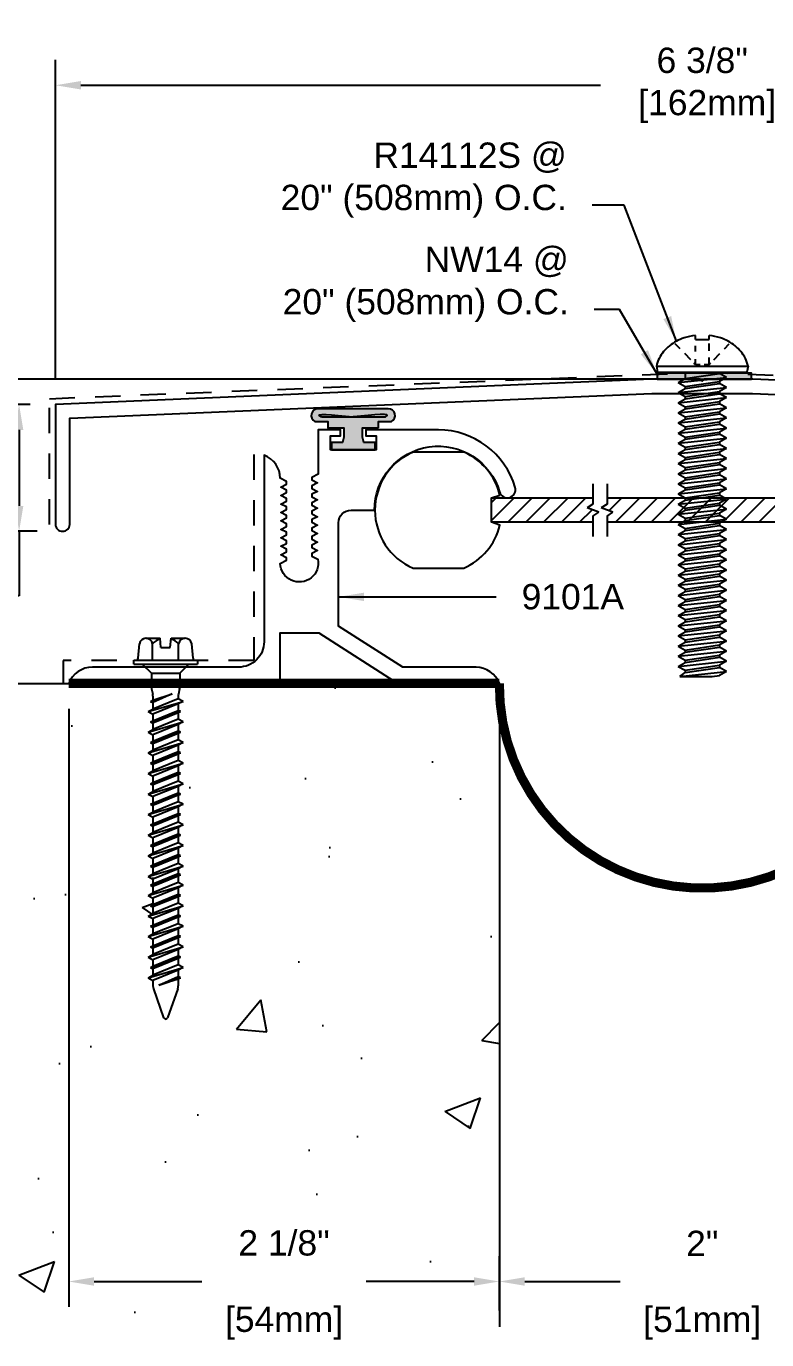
# Model space of a CAD drawing. Header units: inches. Extents: x 1.4 to 13.6, y 3.5 to 10.2.
# Drawn here: x 5.1 to 8.75, y 3.53 to 10.01 of the extents above; entities that cross this region are included whole.
import ezdxf

# ---------------------------------------------------------------- set-up
doc = ezdxf.new("R2010")
doc.units = ezdxf.units.IN
doc.header["$MEASUREMENT"] = 0
doc.linetypes.add('DASHED2', pattern=[0.375, 0.25, -0.125])
for name, color, linetype in [('ANCHORS', 4, 'Continuous'), ('CONDITIONS', 1, 'Continuous'), ('DIMENSIONS', 3, 'Continuous'), ('FILLERS', 2, 'Continuous'), ('METALS', 7, 'Continuous'), ('TEXT', 2, 'Continuous')]:
    doc.layers.add(name, color=color, linetype=linetype)
doc.styles.add('ARIAL', font='arial.ttf')
doc.dimstyles.new('Arial', dxfattribs={"dimtxt": 0.125, "dimasz": 0.125, "dimexe": 0.125, "dimexo": 0.125, "dimgap": 0.125, "dimtad": 0, "dimtih": 1, "dimtoh": 1, "dimdec": 4, "dimzin": 3, "dimdsep": 46, "dimlunit": 4, "dimtxsty": 'ARIAL', "dimcen": 0.125, "dimadec": 0, "dimazin": 0, "dimtfac": 1, "dimtdec": 4, "dimtofl": 0, "dimtmove": 0, "dimatfit": 3, "dimfxl": 0, "dimfrac": 2, "dimtolj": 1, "dimtzin": 0, "dimarcsym": 0})

# ---------------------------------------------------------------- blocks, each defined once
blk = doc.blocks.new('9204')
blk.add_lwpolyline([(0.01, 0.07), (0, 0.06), (-0.01, 0.07), (-0.25, 0.07), (-3.188, -0.055), (-3.188, -0.646, 0.414214), (-3.154, -0.68), (-3.152, -0.68, 0.414214), (-3.118, -0.646), (-3.118, -0.1221), (-0.2485, 0), (0.2485, 0), (3.118, -0.1221), (3.118, -0.646, 0.414214), (3.152, -0.68), (3.154, -0.68, 0.414214), (3.188, -0.646), (3.188, -0.055), (0.25, 0.07)], format="xyb", close=True)
blk = doc.blocks.new('TH-316134')
for p, q in [((-0.1352, 0.029), (-0.129, 0.1001)), ((-0.0967, 0.1275), (-0.0272, 0.1275)), ((-0.0645, 0.0188), (-0.0645, 0.1001)), ((-0.0232, 0.0825), (-0.0272, 0.1275)), ((-0.0232, 0.0825), (0.0233, 0.0825)), ((0.0233, 0.0825), (0.0272, 0.1275)), ((0.0272, 0.1275), (0.0967, 0.1275)), ((0.0645, 0.0188), (0.0645, 0.1001)), ((0.1352, 0.029), (0.129, 0.1001)), ((-0.1568, 0.0188), (0.1568, 0.0188)), ((-0.1568, 0), (-0.1568, 0.0188)), ((-0.1568, 0), (0.1568, 0)), ((-0.1148, 0), (-0.0697, -0.045)), ((0.1148, 0), (0.0698, -0.045)), ((0.1568, 0.0188), (0.1568, 0)), ((-0.0697, -0.045), (0.0698, -0.045)), ((-0.0697, -0.045), (-0.0697, -0.1121)), ((0.0698, -0.045), (0.0698, -0.1121)), ((-0.0687, -0.1217), (-0.0633, -0.1477)), ((0.0687, -0.1217), (0.0633, -0.1477)), ((-0.0862, -0.2344), (0.0863, -0.1836)), ((-0.0737, -0.1836), (0.0321, -0.1471)), ((-0.0737, -0.1836), (-0.0623, -0.1774)), ((-0.0737, -0.1836), (-0.0623, -0.1898)), ((0.0321, -0.1471), (-0.0623, -0.1898)), ((-0.0623, -0.1774), (0.0321, -0.1471)), ((-0.0623, -0.1573), (-0.0623, -0.1774)), ((0.0623, -0.1707), (-0.0623, -0.2215)), ((-0.0623, -0.1898), (-0.0623, -0.2215)), ((0.0623, -0.1573), (0.0623, -0.1707)), ((0.0863, -0.1836), (0.0623, -0.1707)), ((0.0863, -0.1836), (0.0623, -0.1965)), ((-0.0862, -0.2344), (-0.0623, -0.2215)), ((-0.0862, -0.2344), (-0.0623, -0.2473)), ((-0.0737, -0.2852), (0.0737, -0.2344)), ((0.0623, -0.1965), (-0.0623, -0.2473)), ((-0.0623, -0.279), (0.0623, -0.2282)), ((0.0623, -0.2405), (-0.0623, -0.2913)), ((-0.0623, -0.2473), (-0.0623, -0.279)), ((0.0623, -0.1965), (0.0623, -0.2282)), ((0.0737, -0.2344), (0.0623, -0.2282)), ((0.0737, -0.2344), (0.0623, -0.2405)), ((0.0623, -0.2405), (0.0623, -0.2722)), ((-0.0862, -0.3359), (0.0863, -0.2852)), ((-0.0862, -0.3359), (-0.0623, -0.323)), ((-0.0737, -0.2852), (-0.0623, -0.279)), ((-0.0737, -0.2852), (-0.0623, -0.2913)), ((0.0623, -0.2722), (-0.0623, -0.323)), ((-0.0623, -0.2913), (-0.0623, -0.323)), ((0.0623, -0.2981), (-0.0623, -0.3489)), ((0.0863, -0.2852), (0.0623, -0.2722)), ((0.0863, -0.2852), (0.0623, -0.2981)), ((0.0623, -0.2981), (0.0623, -0.3298)), ((-0.0862, -0.3359), (-0.0623, -0.3489)), ((-0.0862, -0.4375), (0.0863, -0.3867)), ((-0.0737, -0.3867), (0.0737, -0.3359)), ((-0.0737, -0.3867), (-0.0623, -0.3806)), ((-0.0737, -0.3867), (-0.0623, -0.3929)), ((-0.0623, -0.3806), (0.0623, -0.3298)), ((0.0623, -0.3421), (-0.0623, -0.3929)), ((-0.0623, -0.3489), (-0.0623, -0.3806)), ((0.0623, -0.3738), (-0.0623, -0.4246)), ((0.0737, -0.3359), (0.0623, -0.3298)), ((0.0737, -0.3359), (0.0623, -0.3421)), ((0.0623, -0.3421), (0.0623, -0.3738)), ((0.0863, -0.3867), (0.0623, -0.3738)), ((0.0863, -0.3867), (0.0623, -0.3996)), ((-0.0862, -0.4375), (-0.0623, -0.4246)), ((-0.0862, -0.4375), (-0.0623, -0.4504)), ((-0.0737, -0.4883), (0.0737, -0.4375)), ((-0.0623, -0.3929), (-0.0623, -0.4246)), ((0.0623, -0.3996), (-0.0623, -0.4504)), ((-0.0623, -0.4821), (0.0623, -0.4313)), ((0.0623, -0.4437), (-0.0623, -0.4944)), ((-0.0623, -0.4504), (-0.0623, -0.4821)), ((0.0623, -0.3996), (0.0623, -0.4313)), ((0.0737, -0.4375), (0.0623, -0.4313)), ((0.0737, -0.4375), (0.0623, -0.4437)), ((0.0623, -0.4437), (0.0623, -0.4754)), ((-0.0862, -0.5391), (0.0863, -0.4883)), ((-0.0737, -0.4883), (-0.0623, -0.4821)), ((-0.0737, -0.4883), (-0.0623, -0.4944)), ((0.0623, -0.4754), (-0.0623, -0.5261)), ((-0.0623, -0.4944), (-0.0623, -0.5261)), ((0.0623, -0.5012), (-0.0623, -0.552)), ((0.0863, -0.4883), (0.0623, -0.4754)), ((0.0863, -0.4883), (0.0623, -0.5012)), ((0.0623, -0.5012), (0.0623, -0.5329)), ((-0.0862, -0.5391), (-0.0623, -0.5261)), ((-0.0862, -0.5391), (-0.0623, -0.552)), ((-0.0737, -0.5898), (0.0737, -0.5391)), ((-0.0623, -0.5837), (0.0623, -0.5329)), ((0.0623, -0.5452), (-0.0623, -0.596)), ((-0.0623, -0.552), (-0.0623, -0.5837)), ((0.0623, -0.5769), (-0.0623, -0.6277)), ((0.0737, -0.5391), (0.0623, -0.5329)), ((0.0737, -0.5391), (0.0623, -0.5452)), ((0.0623, -0.5452), (0.0623, -0.5769)), ((0.0863, -0.5898), (0.0623, -0.5769)), ((-0.0862, -0.6406), (0.0863, -0.5898)), ((-0.0862, -0.6406), (-0.0623, -0.6277)), ((-0.0862, -0.6406), (-0.0623, -0.6535)), ((-0.0737, -0.5898), (-0.0623, -0.5837)), ((-0.0737, -0.5898), (-0.0623, -0.596)), ((-0.0737, -0.6914), (0.0737, -0.6406)), ((-0.0623, -0.596), (-0.0623, -0.6277)), ((0.0623, -0.6028), (-0.0623, -0.6535)), ((-0.0623, -0.6852), (0.0623, -0.6345)), ((0.0623, -0.6468), (-0.0623, -0.6976)), ((0.0863, -0.5898), (0.0623, -0.6028)), ((0.0623, -0.6028), (0.0623, -0.6345)), ((0.0737, -0.6406), (0.0623, -0.6345)), ((0.0737, -0.6406), (0.0623, -0.6468)), ((0.0623, -0.6468), (0.0623, -0.6785)), ((-0.0862, -0.7422), (0.0863, -0.6914)), ((-0.0737, -0.6914), (-0.0623, -0.6852)), ((-0.0737, -0.6914), (-0.0623, -0.6976)), ((-0.0623, -0.6535), (-0.0623, -0.6852)), ((0.0623, -0.6785), (-0.0623, -0.7293)), ((-0.0623, -0.6976), (-0.0623, -0.7293)), ((0.0623, -0.7043), (-0.0623, -0.7551)), ((0.0863, -0.6914), (0.0623, -0.6785)), ((0.0863, -0.6914), (0.0623, -0.7043)), ((0.0623, -0.7043), (0.0623, -0.736)), ((-0.0862, -0.7422), (-0.0623, -0.7293)), ((-0.0862, -0.7422), (-0.0623, -0.7551)), ((-0.0737, -0.793), (0.0737, -0.7422)), ((-0.0623, -0.7868), (0.0623, -0.736)), ((0.0623, -0.7484), (-0.0623, -0.7991)), ((-0.0623, -0.7551), (-0.0623, -0.7868)), ((0.0737, -0.7422), (0.0623, -0.736)), ((0.0737, -0.7422), (0.0623, -0.7484)), ((0.0623, -0.7484), (0.0623, -0.78)), ((-0.0862, -0.8437), (0.0863, -0.793)), ((-0.0862, -0.8437), (-0.0623, -0.8308)), ((-0.0737, -0.793), (-0.0623, -0.7868)), ((-0.0737, -0.793), (-0.0623, -0.7991)), ((0.0623, -0.78), (-0.0623, -0.8308)), ((-0.0623, -0.7991), (-0.0623, -0.8308)), ((0.0623, -0.8059), (-0.0623, -0.8567)), ((-0.0623, -0.8884), (0.0623, -0.8376)), ((0.0863, -0.793), (0.0623, -0.78)), ((0.0863, -0.793), (0.0623, -0.8059)), ((0.0623, -0.8059), (0.0623, -0.8376)), ((0.0737, -0.8437), (0.0623, -0.8376)), ((-0.0862, -0.8437), (-0.0623, -0.8567)), ((-0.0862, -0.9453), (0.0863, -0.8945)), ((-0.0737, -0.8945), (0.0737, -0.8437)), ((-0.0737, -0.8945), (-0.0623, -0.8884)), ((-0.0737, -0.8945), (-0.0623, -0.9007)), ((0.0623, -0.8499), (-0.0623, -0.9007)), ((-0.0623, -0.8567), (-0.0623, -0.8884)), ((0.0623, -0.8816), (-0.0623, -0.9324)), ((-0.0623, -0.9007), (-0.0623, -0.9324)), ((0.0737, -0.8437), (0.0623, -0.8499)), ((0.0623, -0.8499), (0.0623, -0.8816)), ((0.0863, -0.8945), (0.0623, -0.8816)), ((0.0863, -0.8945), (0.0623, -0.9075)), ((-0.0862, -0.9453), (-0.0623, -0.9324)), ((-0.0862, -0.9453), (-0.0623, -0.9582)), ((-0.0737, -0.9961), (0.0737, -0.9453)), ((0.0623, -0.9075), (-0.0623, -0.9582)), ((-0.0623, -0.9899), (0.0623, -0.9391)), ((0.0623, -0.9515), (-0.0623, -1.0023)), ((-0.0623, -0.9582), (-0.0623, -0.9899)), ((0.0623, -0.9075), (0.0623, -0.9391)), ((0.0737, -0.9453), (0.0623, -0.9391)), ((0.0737, -0.9453), (0.0623, -0.9515)), ((0.0623, -0.9515), (0.0623, -0.9832)), ((-0.0862, -1.0469), (0.0863, -0.9961)), ((-0.0862, -1.0469), (-0.0623, -1.034)), ((-0.0737, -0.9961), (-0.0623, -0.9899)), ((-0.0737, -0.9961), (-0.0623, -1.0023)), ((0.0623, -0.9832), (-0.0623, -1.034)), ((-0.0623, -1.0023), (-0.0623, -1.034)), ((0.0623, -1.009), (-0.0623, -1.0598)), ((-0.0623, -1.0837), (0.0623, -1.0329)), ((0.0863, -0.9961), (0.0623, -0.9832)), ((0.0863, -0.9961), (0.0623, -1.009)), ((0.0623, -1.0012), (0.0623, -1.0329)), ((0.0737, -1.0391), (0.0623, -1.0329)), ((-0.0862, -1.0469), (-0.0623, -1.0598)), ((-0.0862, -1.1406), (0.0863, -1.0898)), ((-0.0737, -1.0898), (0.0737, -1.0391)), ((-0.0737, -1.0898), (-0.0623, -1.0837)), ((-0.0737, -1.0898), (-0.0623, -1.096)), ((0.0623, -1.0452), (-0.0623, -1.096)), ((-0.0623, -1.052), (-0.0623, -1.0837)), ((0.0623, -1.0769), (-0.0623, -1.1277)), ((-0.0623, -1.096), (-0.0623, -1.1277)), ((0.0737, -1.0391), (0.0623, -1.0452)), ((0.0623, -1.0452), (0.0623, -1.0769)), ((0.0863, -1.0898), (0.0623, -1.0769)), ((0.0863, -1.0898), (0.0623, -1.1028)), ((-0.0862, -1.1406), (-0.0623, -1.1277)), ((-0.0862, -1.1406), (-0.0623, -1.1535)), ((-0.0737, -1.1914), (0.0737, -1.1406)), ((0.0623, -1.1028), (-0.0623, -1.1535)), ((-0.0623, -1.1852), (0.0623, -1.1345)), ((0.0623, -1.1468), (-0.0623, -1.1976)), ((-0.0623, -1.1535), (-0.0623, -1.1852)), ((0.0623, -1.1028), (0.0623, -1.1345)), ((0.0737, -1.1406), (0.0623, -1.1345)), ((0.0737, -1.1406), (0.0623, -1.1468)), ((0.0623, -1.1468), (0.0623, -1.1785)), ((-0.0862, -1.2422), (0.0863, -1.1914)), ((-0.0862, -1.2422), (-0.0623, -1.2293)), ((-0.0737, -1.1914), (-0.0623, -1.1852)), ((-0.0737, -1.1914), (-0.0623, -1.1976)), ((0.0623, -1.1785), (-0.0623, -1.2293)), ((-0.0623, -1.1976), (-0.0623, -1.2293)), ((0.0623, -1.2043), (-0.0623, -1.2551)), ((0.0863, -1.1914), (0.0623, -1.1785)), ((0.0863, -1.1914), (0.0623, -1.2043)), ((0.0623, -1.2043), (0.0623, -1.236)), ((-0.0862, -1.2422), (-0.0623, -1.2551)), ((-0.0862, -1.3437), (0.0863, -1.293)), ((-0.0737, -1.293), (0.0737, -1.2422)), ((-0.0737, -1.293), (-0.0623, -1.2868)), ((-0.0737, -1.293), (-0.0623, -1.2991)), ((-0.0623, -1.2868), (0.0623, -1.236)), ((0.0623, -1.2484), (-0.0623, -1.2991)), ((-0.0623, -1.2551), (-0.0623, -1.2868)), ((0.0623, -1.28), (-0.0623, -1.3308)), ((0.0737, -1.2422), (0.0623, -1.236)), ((0.0737, -1.2422), (0.0623, -1.2484)), ((0.0623, -1.2484), (0.0623, -1.28)), ((0.0863, -1.293), (0.0623, -1.28)), ((0.0863, -1.293), (0.0623, -1.3059)), ((-0.0862, -1.3437), (-0.0623, -1.3308)), ((-0.0862, -1.3437), (-0.0623, -1.3567)), ((-0.0737, -1.3945), (0.0737, -1.3437)), ((-0.0623, -1.2991), (-0.0623, -1.3308)), ((0.0623, -1.3059), (-0.0623, -1.3567)), ((-0.0623, -1.3884), (0.0623, -1.3376)), ((0.0623, -1.3499), (-0.0623, -1.4007)), ((-0.0623, -1.3567), (-0.0623, -1.3884)), ((0.0623, -1.3059), (0.0623, -1.3376)), ((0.0737, -1.3437), (0.0623, -1.3376)), ((0.0737, -1.3437), (0.0623, -1.3499)), ((0.0623, -1.3499), (0.0623, -1.3816)), ((-0.0862, -1.4453), (0.0863, -1.3945)), ((-0.0737, -1.3945), (-0.0623, -1.3884)), ((-0.0737, -1.3945), (-0.0623, -1.4007)), ((0.0623, -1.3816), (-0.0623, -1.4324)), ((-0.0623, -1.4007), (-0.0623, -1.4324)), ((0.0623, -1.4075), (-0.0623, -1.4582)), ((0.0863, -1.3945), (0.0623, -1.3816)), ((0.0863, -1.3945), (0.0623, -1.4075)), ((0.0623, -1.4075), (0.0623, -1.4391)), ((-0.0862, -1.4453), (-0.0623, -1.4324)), ((-0.0862, -1.4453), (-0.0623, -1.4582)), ((-0.0737, -1.4961), (0.0737, -1.4453)), ((-0.0623, -1.4899), (0.0623, -1.4391)), ((0.0623, -1.4515), (-0.0623, -1.5023)), ((-0.0623, -1.4582), (-0.0623, -1.4899)), ((0.0623, -1.4832), (-0.0623, -1.534)), ((0.0737, -1.4453), (0.0623, -1.4391)), ((0.0737, -1.4453), (0.0623, -1.4515)), ((0.0623, -1.4515), (0.0623, -1.4832)), ((0.0863, -1.4961), (0.0623, -1.4832)), ((-0.0862, -1.5469), (0.0863, -1.4961)), ((-0.0862, -1.5469), (-0.0623, -1.534)), ((-0.0862, -1.5469), (-0.0623, -1.5598)), ((-0.0737, -1.4961), (-0.0623, -1.4899)), ((-0.0737, -1.4961), (-0.0623, -1.5023)), ((-0.0623, -1.5023), (-0.0623, -1.534)), ((0.0623, -1.509), (-0.0623, -1.5598)), ((-0.0335, -1.5838), (0.0623, -1.5407)), ((-0.0335, -1.5838), (0.0737, -1.5469)), ((0.0623, -1.553), (-0.0335, -1.5838)), ((0.0863, -1.4961), (0.0623, -1.509)), ((0.0623, -1.509), (0.0623, -1.5407)), ((0.0737, -1.5469), (0.0623, -1.5407)), ((0.0737, -1.5469), (0.0623, -1.553)), ((0.0623, -1.553), (0.0623, -1.5857)), ((-0.0623, -1.5598), (-0.0623, -1.5857)), ((-0.0596, -1.601), (-0.0096, -1.7438)), ((0.0596, -1.601), (0.0096, -1.7438))]:
    blk.add_line(p, q)
for centre, radius, start, end in [((-0.0967, 0.0948), 0.0327, 9.28497, 170.71503), ((0, 0.0379), 0.0896, 107.42152, 136.04074), ((0, 0.0379), 0.0896, 43.95926, 72.57848), ((0.0967, 0.0948), 0.0327, 9.28497, 170.71503), ((-0.1464, 0.03), 0.0112, 270, 355), ((0.1464, 0.03), 0.0112, 185, 270), ((-0.0232, -0.1121), 0.0465, 180, 191.9357), ((0.0233, -0.1121), 0.0465, 348.0643, 0), ((-0.1088, -0.1573), 0.0465, 0, 11.9357), ((0.1088, -0.1573), 0.0465, 168.0643, 180), ((-0.0158, -1.5857), 0.0465, 180, 199.30575), ((0.0158, -1.5857), 0.0465, 340.69425, 0), ((0, -1.7394), 0.0106, 204.10008, 335.89992)]:
    blk.add_arc(centre, radius, start, end)
blk = doc.blocks.new('TH316134')
blk.add_blockref('TH-316134', (0, 0))
blk = doc.blocks.new('SB6')
h = blk.add_hatch()
h.set_pattern_fill('ANSI31', color=256, scale=0.5, style=0)
h.paths.add_polyline_path([(2.8047, -0.06), (2.8047, 0.06), (1.9186, 0.06), (1.9186, 0.03), (1.8898, 0.0109), (1.9474, -0.0109), (1.9186, -0.03), (1.9186, -0.06)])
h.paths.add_polyline_path([(1.8486, -0.06), (1.8486, -0.03), (1.8774, -0.0109), (1.8198, 0.0109), (1.8486, 0.03), (1.8486, 0.06), (0.8316, 0.06), (0.8316, 0.03), (0.8028, 0.0109), (0.8605, -0.0109), (0.8316, -0.03), (0.8316, -0.06)])
h.paths.add_polyline_path([(0.7616, -0.06), (0.7616, -0.03), (0.7905, -0.0109), (0.7328, 0.0109), (0.7616, 0.03), (0.7616, 0.06), (0.2625, 0.06), (0.2625, -0.06)])
for p, q in [((0.7616, 0.13), (0.7616, 0.03)), ((0.8316, 0.13), (0.8316, 0.03)), ((1.8486, 0.13), (1.8486, 0.03)), ((1.9186, 0.13), (1.9186, 0.03)), ((0.7616, 0.03), (0.7328, 0.0109)), ((0.7905, -0.0109), (0.7328, 0.0109)), ((0.8316, 0.03), (0.8028, 0.0109)), ((0.8605, -0.0109), (0.8028, 0.0109)), ((1.8486, 0.03), (1.8198, 0.0109)), ((1.8774, -0.0109), (1.8198, 0.0109)), ((1.9186, 0.03), (1.8898, 0.0109)), ((1.9474, -0.0109), (1.8898, 0.0109)), ((0.7616, -0.03), (0.7905, -0.0109)), ((0.7616, -0.03), (0.7616, -0.13)), ((0.8316, -0.03), (0.8605, -0.0109)), ((0.8316, -0.03), (0.8316, -0.13)), ((1.8486, -0.03), (1.8774, -0.0109)), ((1.8486, -0.03), (1.8486, -0.13)), ((1.9186, -0.03), (1.9474, -0.0109)), ((1.9186, -0.03), (1.9186, -0.13))]:
    blk.add_line(p, q)
for points in [[(0.3035, 0.0743, 0.233897), (0.125, 0.2864), (-0.125, 0.2864, 0.654654), (-0.125, -0.2864), (0.125, -0.2864, 0.233897), (0.3035, -0.0743), (0.2625, -0.06), (0.2625, 0.06)], [(2.8047, 0.0743), (2.2965, 0.0743, -0.233897), (2.475, 0.2864), (2.725, 0.2864, -0.654654), (2.725, -0.2864), (2.475, -0.2864, -0.233897), (2.2965, -0.0743), (2.8047, -0.0743)]]:
    blk.add_lwpolyline(points, format="xyb", close=True)
for points in [[(0.2625, 0.06), (0.7616, 0.06)], [(0.8316, 0.06), (1.8486, 0.06)], [(1.9186, 0.06), (2.8047, 0.06), (2.8047, -0.06), (1.9186, -0.06)], [(0.7616, -0.06), (0.2625, -0.06)], [(1.8486, -0.06), (0.8316, -0.06)]]:
    blk.add_lwpolyline(points)
blk = doc.blocks.new('*D5')
at = {"layer": 'Defpoints', "color": 0}
for p in [(8.4193, 8.2648), (3.6592, 6.7648), (4.4504, 6.7648)]:
    blk.add_point(p, dxfattribs=at)
at = {"layer": 'DIMENSIONS', "color": 0, "lineweight": -2}
for p, q in [((8.2943, 8.2648), (3.5342, 8.2648)), ((3.6592, 8.1398), (3.6592, 7.7939)), ((3.6592, 6.8898), (3.6592, 7.1732)), ((4.3254, 6.7648), (3.5342, 6.7648))]:
    blk.add_line(p, q, dxfattribs=at)
at = {"layer": 'DIMENSIONS', "color": 0}
for points in [[(3.6384, 8.1398), (3.6801, 8.1398), (3.6592, 8.2648)], [(3.6384, 6.8898), (3.6801, 6.8898), (3.6592, 6.7648)]]:
    blk.add_solid(points, dxfattribs=at)
at = {"layer": 'DIMENSIONS', "color": 0, "insert": (3.6592, 7.4836), "char_height": 0.125, "attachment_point": 5, "style": 'ARIAL'}
blk.add_mtext('\\A1;1 1/2"\\P [38mm]', dxfattribs=at)
blk = doc.blocks.new('*D6')
at = {"layer": 'Defpoints', "color": 0}
for p in [(5.3066, 6.7648), (7.4293, 3.8154), (7.4293, 3.5469)]:
    blk.add_point(p, dxfattribs=at)
at = {"layer": 'DIMENSIONS', "color": 0, "lineweight": -2}
for p, q in [((5.3066, 6.6398), (5.3066, 3.6904)), ((7.4293, 3.6719), (7.4293, 3.9404)), ((5.4316, 3.8154), (5.9634, 3.8154)), ((7.3043, 3.8154), (6.7725, 3.8154))]:
    blk.add_line(p, q, dxfattribs=at)
at = {"layer": 'DIMENSIONS', "color": 0}
for points in [[(5.4316, 3.8363), (5.4316, 3.7946), (5.3066, 3.8154)], [(7.3043, 3.8363), (7.3043, 3.7946), (7.4293, 3.8154)]]:
    blk.add_solid(points, dxfattribs=at)
at = {"layer": 'DIMENSIONS', "color": 0, "char_height": 0.125, "attachment_point": 5, "style": 'ARIAL'}
for s, insert in [('\\A1;2 1/8"', (6.3679, 4.0051)), ('\\A1;[54mm]', (6.3679, 3.6106))]:
    blk.add_mtext(s, dxfattribs=dict(at, insert=insert))
blk = doc.blocks.new('*D7')
at = {"layer": 'Defpoints', "color": 0}
for p in [(5.2413, 8.1398), (5.0619, 7.5148), (5.2753, 7.5148)]:
    blk.add_point(p, dxfattribs=at)
at = {"layer": 'DIMENSIONS', "color": 0, "lineweight": -2}
for p, q in [((5.1163, 8.1398), (4.9369, 8.1398)), ((5.0619, 8.0148), (5.0619, 7.6398)), ((5.1503, 7.5148), (4.9369, 7.5148)), ((5.0619, 7.5148), (5.0619, 7.1957)), ((5.0619, 7.1957), (4.9369, 7.1957))]:
    blk.add_line(p, q, dxfattribs=at)
at = {"layer": 'DIMENSIONS', "color": 0}
for points in [[(5.041, 8.0148), (5.0827, 8.0148), (5.0619, 8.1398)], [(5.041, 7.6398), (5.0827, 7.6398), (5.0619, 7.5148)]]:
    blk.add_solid(points, dxfattribs=at)
at = {"layer": 'DIMENSIONS', "color": 0, "insert": (4.4838, 7.1957), "char_height": 0.125, "attachment_point": 5, "style": 'ARIAL'}
blk.add_mtext('\\A1;5/8"\\P [16mm]', dxfattribs=at)
blk = doc.blocks.new('*D8')
at = {"layer": 'Defpoints', "color": 0}
for p in [(9.4293, 3.8154), (7.4293, 3.5469), (9.4293, 3.5469)]:
    blk.add_point(p, dxfattribs=at)
at = {"layer": 'DIMENSIONS', "color": 0, "lineweight": -2}
for p, q in [((7.4293, 3.6719), (7.4293, 3.9404)), ((9.4293, 3.6719), (9.4293, 3.9404)), ((7.5543, 3.8154), (8.0248, 3.8154)), ((9.3043, 3.8154), (8.8338, 3.8154))]:
    blk.add_line(p, q, dxfattribs=at)
at = {"layer": 'DIMENSIONS', "color": 0}
for points in [[(7.5543, 3.8363), (7.5543, 3.7946), (7.4293, 3.8154)], [(9.3043, 3.8363), (9.3043, 3.7946), (9.4293, 3.8154)]]:
    blk.add_solid(points, dxfattribs=at)
at = {"layer": 'DIMENSIONS', "color": 0, "char_height": 0.125, "attachment_point": 5, "style": 'ARIAL'}
for s, insert in [('\\A1;2"', (8.4293, 4.0032)), ('\\A1;[51mm]', (8.4293, 3.6103))]:
    blk.add_mtext(s, dxfattribs=dict(at, insert=insert))
blk = doc.blocks.new('*D9')
at = {"layer": 'Defpoints', "color": 0}
for p in [(11.6173, 9.7142), (5.2413, 8.1398), (11.6173, 8.1398)]:
    blk.add_point(p, dxfattribs=at)
at = {"layer": 'DIMENSIONS', "color": 0, "lineweight": -2}
for p, q in [((5.2413, 8.2648), (5.2413, 9.8392)), ((11.6173, 8.2648), (11.6173, 9.8392)), ((5.3663, 9.7142), (7.9277, 9.7142)), ((11.4923, 9.7142), (8.9309, 9.7142))]:
    blk.add_line(p, q, dxfattribs=at)
at = {"layer": 'DIMENSIONS', "color": 0}
for points in [[(5.3663, 9.7351), (5.3663, 9.6934), (5.2413, 9.7142)], [(11.4923, 9.7351), (11.4923, 9.6934), (11.6173, 9.7142)]]:
    blk.add_solid(points, dxfattribs=at)
at = {"layer": 'DIMENSIONS', "color": 0, "insert": (8.4293, 9.7142), "char_height": 0.125, "attachment_point": 5, "style": 'ARIAL'}
blk.add_mtext('\\A1;6 3/8"\\P [162mm]', dxfattribs=at)
blk = doc.blocks.new('9101a')
blk.add_lwpolyline([(-0.9245, 0.8364), (-0.8965, 0.8218), (-0.9245, 0.8073), (-0.9245, 0.7947), (-0.8965, 0.7802), (-0.9245, 0.7656), (-0.9245, 0.753), (-0.8965, 0.7385), (-0.9245, 0.724), (-0.9245, 0.7114), (-0.8965, 0.6968), (-0.9245, 0.6823), (-0.9245, 0.6697), (-0.8965, 0.6552), (-0.9245, 0.6406), (-0.9245, 0.628), (-0.895, 0.6127, -1.093785), (-1.08, 0.5909), (-1.0485, 0.6072), (-1.0485, 0.6198), (-1.0765, 0.6343), (-1.0485, 0.6489), (-1.0485, 0.6615), (-1.0765, 0.676), (-1.0485, 0.6905), (-1.0485, 0.7031), (-1.0765, 0.7177), (-1.0485, 0.7322), (-1.0485, 0.7448), (-1.0765, 0.7593), (-1.0485, 0.7739), (-1.0485, 0.7865), (-1.0765, 0.801), (-1.0485, 0.8155), (-1.0485, 0.8281), (-1.0765, 0.8427), (-1.0485, 0.8572), (-1.0485, 0.8698), (-1.0765, 0.8843), (-1.0485, 0.8989), (-1.0485, 0.9115), (-1.0765, 0.926), (-1.0485, 0.9405), (-1.0485, 0.9531), (-1.0765, 0.9677), (-1.0485, 0.9822), (-1.0485, 0.9948), (-1.0799, 1.0111, 0.304337), (-1.16, 1.125), (-1.16, 0.205, -0.414214), (-1.285, 0.08), (-2.0057, 0.08, 0.310805), (-2.1227, 0), (-1.08, 0), (-1.08, 0.25), (-0.89, 0.25), (-0.5, 0), (0, 0, 0.306943), (-0.1152, 0.08), (-0.4766, 0.08), (-0.793, 0.2828), (-0.793, 0.7924, -0.414214), (-0.731, 0.8544), (-0.6157, 0.8544, -0.865696), (0.0014, 0.9437, 1), (0.0781, 0.9663, 0.330951), (-0.3007, 1.25), (-0.658, 1.25), (-0.658, 1.22), (-0.608, 1.22), (-0.608, 1.152), (-0.833, 1.152), (-0.833, 1.22), (-0.783, 1.22), (-0.783, 1.25), (-0.893, 1.25), (-0.893, 1.032), (-0.9245, 1.0156), (-0.9245, 1.003), (-0.8965, 0.9885), (-0.9245, 0.974), (-0.9245, 0.9614), (-0.8965, 0.9468), (-0.9245, 0.9323), (-0.9245, 0.9197), (-0.8965, 0.9052), (-0.9245, 0.8906), (-0.9245, 0.878), (-0.8965, 0.8635), (-0.9245, 0.849)], format="xyb", close=True)
blk = doc.blocks.new('V3RforCM')
at = {"linetype": 'Continuous'}
h = blk.add_hatch(color=256, dxfattribs=at)
h.paths.add_polyline_path([(0.124, -0.3023), (0.124, -0.2673), (0.069, -0.2673), (0.0628, -0.2408), (0.0628, -0.1938), (0.1413, -0.1938), (0.1413, -0.1628), (0.2051, -0.1628, 0.778538), (0.1919, -0.1003), (-0.1588, -0.1003, 0.778538), (-0.172, -0.1628), (-0.1087, -0.1628), (-0.1087, -0.1938), (-0.0302, -0.1938), (-0.0302, -0.2408), (-0.036, -0.2673), (-0.091, -0.2673), (-0.091, -0.3023)])
edge = h.paths.add_edge_path(flags=16)
edge.add_spline(control_points=[(-0.1387, -0.1412), (-0.1399, -0.1407), (-0.1851, -0.1197), (-0.0873, -0.1292), (0.0165, -0.1401)], knot_values=[0.028497, 0.028497, 0.028497, 0.028497, 0.032831, 0.201023, 0.201023, 0.201023, 0.201023], degree=3, periodic=0)
edge.add_spline(control_points=[(0.0165, -0.1401), (0.1203, -0.1292), (0.2182, -0.1197), (0.173, -0.1407), (0.1718, -0.1412)], knot_values=[0.028497, 0.028497, 0.028497, 0.028497, 0.196688, 0.201023, 0.201023, 0.201023, 0.201023], degree=3, periodic=0)
edge.add_line((0.1718, -0.1412), (-0.1387, -0.1412))
blk.add_lwpolyline([(0.1413, -0.1938), (0.1413, -0.1628), (0.2051, -0.1628, 0.8111), (0.1892, -0.1003), (-0.1562, -0.1003, 0.8111), (-0.172, -0.1628), (-0.1087, -0.1628), (-0.1087, -0.1938), (-0.0302, -0.1938), (-0.0302, -0.2408), (-0.036, -0.2673), (-0.091, -0.2673), (-0.091, -0.3023), (0.124, -0.3023), (0.124, -0.2673), (0.069, -0.2673), (0.0628, -0.2408), (0.0628, -0.1938)], format="xyb", close=True)
blk.add_lwpolyline([(0.1719, -0.1412), (-0.1388, -0.1412)])
for points in [[(-0.1387, -0.1412), (-0.1399, -0.1407), (-0.1851, -0.1197), (-0.0873, -0.1292), (0.0165, -0.1401)], [(0.1718, -0.1412), (0.173, -0.1407), (0.2182, -0.1197), (0.1203, -0.1292), (0.0165, -0.1401)]]:
    blk.add_open_spline(points, degree=3, knots=[0.028497, 0.028497, 0.028497, 0.028497, 0.0328313, 0.2010226, 0.2010226, 0.2010226, 0.2010226])
blk = doc.blocks.new('NW14')
blk.add_hatch(color=256).paths.add_polyline_path([(0.2325, -0.03), (0.2325, 0), (-0.2325, 0), (-0.2325, -0.03)])
blk.add_lwpolyline([(-0.2325, -0.03), (0.2325, -0.03), (0.2325, 0), (-0.2325, 0)], close=True)
blk = doc.blocks.new('R14112')
for p, q in [((-0.109, 0.1158), (-0.1327, 0.1405)), ((-0.034, 0.1614), (-0.034, 0.182)), ((-0.034, 0.1614), (0.034, 0.1614)), ((-0.034, 0.103), (-0.034, 0.1305)), ((0.034, 0.1614), (0.034, 0.182)), ((0.034, 0.1056), (0.034, 0.1419)), ((0.109, 0.1158), (0.1327, 0.1405)), ((-0.0571, 0.0617), (-0.086, 0.0919)), ((-0.034, 0.0377), (-0.034, 0.0653)), ((0.034, 0.0377), (0.034, 0.0727)), ((0.0571, 0.0617), (0.086, 0.0919)), ((-0.2257, 0.031), (0.2257, 0.031)), ((-0.2257, 0.031), (-0.2203, 0)), ((-0.2203, 0), (0.2203, 0)), ((-0.085, 0), (-0.085, -0.0304)), ((-0.034, 0.0377), (-0.0416, 0.0456)), ((-0.034, 0.0377), (-0.0097, 0.0377)), ((0.0098, 0.0377), (0.034, 0.0377)), ((0.034, 0.0377), (0.0416, 0.0456)), ((0.085, 0), (0.085, -0.0054)), ((0.2257, 0.031), (0.2203, 0)), ((-0.119, -0.05), (0.119, -0.025)), ((-0.119, -0.05), (-0.085, -0.0304)), ((-0.119, -0.05), (-0.085, -0.0696)), ((-0.085, -0.0304), (0.085, -0.0054)), ((-0.085, -0.0696), (0.085, -0.0446)), ((-0.085, -0.0804), (0.085, -0.0554)), ((0.119, -0.025), (0.085, -0.0054)), ((0.119, -0.025), (0.085, -0.0446)), ((0.085, -0.0446), (0.085, -0.0554)), ((0.119, -0.075), (0.085, -0.0554)), ((-0.119, -0.1), (0.119, -0.075)), ((-0.119, -0.1), (-0.085, -0.0804)), ((-0.119, -0.1), (-0.085, -0.1196)), ((-0.119, -0.15), (0.119, -0.125)), ((-0.085, -0.0696), (-0.085, -0.0804)), ((-0.085, -0.1196), (0.085, -0.0946)), ((-0.085, -0.1304), (0.085, -0.1054)), ((-0.085, -0.1196), (-0.085, -0.1304)), ((0.119, -0.075), (0.085, -0.0946)), ((0.085, -0.0946), (0.085, -0.1054)), ((0.119, -0.125), (0.085, -0.1054)), ((0.119, -0.125), (0.085, -0.1446)), ((-0.119, -0.15), (-0.085, -0.1304)), ((-0.119, -0.15), (-0.085, -0.1696)), ((-0.119, -0.2), (0.119, -0.175)), ((-0.119, -0.2), (-0.085, -0.1804)), ((-0.085, -0.1696), (0.085, -0.1446)), ((-0.085, -0.1804), (0.085, -0.1554)), ((-0.085, -0.1696), (-0.085, -0.1804)), ((0.085, -0.1446), (0.085, -0.1554)), ((0.119, -0.175), (0.085, -0.1554)), ((0.119, -0.175), (0.085, -0.1946)), ((-0.119, -0.2), (-0.085, -0.2196)), ((-0.119, -0.25), (0.119, -0.225)), ((-0.119, -0.25), (-0.085, -0.2304)), ((-0.119, -0.25), (-0.085, -0.2696)), ((-0.085, -0.2196), (0.085, -0.1946)), ((-0.085, -0.2304), (0.085, -0.2054)), ((-0.085, -0.2196), (-0.085, -0.2304)), ((-0.085, -0.2696), (0.085, -0.2446)), ((-0.085, -0.2804), (0.085, -0.2554)), ((0.085, -0.1946), (0.085, -0.2054)), ((0.119, -0.225), (0.085, -0.2054)), ((0.119, -0.225), (0.085, -0.2446)), ((0.085, -0.2446), (0.085, -0.2554)), ((0.119, -0.275), (0.085, -0.2554)), ((-0.119, -0.3), (0.119, -0.275)), ((-0.119, -0.3), (-0.085, -0.2804)), ((-0.119, -0.3), (-0.085, -0.3196)), ((-0.085, -0.2696), (-0.085, -0.2804)), ((-0.085, -0.3196), (0.085, -0.2946)), ((-0.085, -0.3304), (0.085, -0.3054)), ((-0.085, -0.3196), (-0.085, -0.3304)), ((0.119, -0.275), (0.085, -0.2946)), ((0.085, -0.2946), (0.085, -0.3054)), ((0.119, -0.325), (0.085, -0.3054)), ((-0.119, -0.35), (0.119, -0.325)), ((-0.119, -0.35), (-0.085, -0.3304)), ((-0.119, -0.35), (-0.085, -0.3696)), ((-0.119, -0.4), (0.119, -0.375)), ((-0.119, -0.4), (-0.085, -0.3804)), ((-0.085, -0.3696), (0.085, -0.3446)), ((-0.085, -0.3804), (0.085, -0.3554)), ((-0.085, -0.3696), (-0.085, -0.3804)), ((0.119, -0.325), (0.085, -0.3446)), ((0.085, -0.3446), (0.085, -0.3554)), ((0.119, -0.375), (0.085, -0.3554)), ((0.119, -0.375), (0.085, -0.3946)), ((-0.119, -0.4), (-0.085, -0.4196)), ((-0.119, -0.45), (0.119, -0.425)), ((-0.119, -0.45), (-0.085, -0.4304)), ((-0.119, -0.45), (-0.085, -0.4696)), ((-0.085, -0.4196), (0.085, -0.3946)), ((-0.085, -0.4304), (0.085, -0.4054)), ((-0.085, -0.4196), (-0.085, -0.4304)), ((-0.085, -0.4696), (0.085, -0.4446)), ((0.085, -0.3946), (0.085, -0.4054)), ((0.119, -0.425), (0.085, -0.4054)), ((0.119, -0.425), (0.085, -0.4446)), ((0.085, -0.4446), (0.085, -0.4554)), ((-0.119, -0.5), (0.119, -0.475)), ((-0.119, -0.5), (-0.085, -0.4804)), ((-0.119, -0.5), (-0.085, -0.5196)), ((-0.085, -0.4804), (0.085, -0.4554)), ((-0.085, -0.4696), (-0.085, -0.4804)), ((-0.085, -0.5196), (0.085, -0.4946)), ((-0.085, -0.5304), (0.085, -0.5054)), ((0.119, -0.475), (0.085, -0.4554)), ((0.119, -0.475), (0.085, -0.4946)), ((0.085, -0.4946), (0.085, -0.5054)), ((0.119, -0.525), (0.085, -0.5054)), ((-0.119, -0.55), (0.119, -0.525)), ((-0.119, -0.55), (-0.085, -0.5304)), ((-0.119, -0.55), (-0.085, -0.5696)), ((-0.119, -0.6), (0.119, -0.575)), ((-0.119, -0.6), (-0.085, -0.5804)), ((-0.085, -0.5196), (-0.085, -0.5304)), ((-0.085, -0.5696), (0.085, -0.5446)), ((-0.085, -0.5804), (0.085, -0.5554)), ((-0.085, -0.5696), (-0.085, -0.5804)), ((0.119, -0.525), (0.085, -0.5446)), ((0.085, -0.5446), (0.085, -0.5554)), ((0.119, -0.575), (0.085, -0.5554)), ((0.119, -0.575), (0.085, -0.5946)), ((-0.119, -0.6), (-0.085, -0.6196)), ((-0.119, -0.65), (0.119, -0.625)), ((-0.119, -0.65), (-0.085, -0.6304)), ((-0.085, -0.6196), (0.085, -0.5946)), ((-0.085, -0.6304), (0.085, -0.6054)), ((-0.085, -0.6196), (-0.085, -0.6304)), ((-0.085, -0.6696), (0.085, -0.6446)), ((0.085, -0.5946), (0.085, -0.6054)), ((0.119, -0.625), (0.085, -0.6054)), ((0.119, -0.625), (0.085, -0.6446)), ((0.085, -0.6446), (0.085, -0.6554)), ((-0.119, -0.65), (-0.085, -0.6696)), ((-0.119, -0.7), (0.119, -0.675)), ((-0.119, -0.7), (-0.085, -0.6804)), ((-0.119, -0.7), (-0.085, -0.7196)), ((-0.085, -0.6804), (0.085, -0.6554)), ((-0.085, -0.6696), (-0.085, -0.6804)), ((-0.085, -0.7196), (0.085, -0.6946)), ((-0.085, -0.7304), (0.085, -0.7054)), ((0.119, -0.675), (0.085, -0.6554)), ((0.119, -0.675), (0.085, -0.6946)), ((0.085, -0.6946), (0.085, -0.7054)), ((0.119, -0.725), (0.085, -0.7054)), ((-0.119, -0.75), (0.119, -0.725)), ((-0.119, -0.75), (-0.085, -0.7304)), ((-0.119, -0.75), (-0.085, -0.7696)), ((-0.119, -0.8), (0.119, -0.775)), ((-0.085, -0.7196), (-0.085, -0.7304)), ((-0.085, -0.7696), (0.085, -0.7446)), ((-0.085, -0.7804), (0.085, -0.7554)), ((-0.085, -0.7696), (-0.085, -0.7804)), ((0.119, -0.725), (0.085, -0.7446)), ((0.085, -0.7446), (0.085, -0.7554)), ((0.119, -0.775), (0.085, -0.7554)), ((0.119, -0.775), (0.085, -0.7946)), ((-0.119, -0.8), (-0.085, -0.7804)), ((-0.119, -0.8), (-0.085, -0.8196)), ((-0.119, -0.85), (0.119, -0.825)), ((-0.119, -0.85), (-0.085, -0.8304)), ((-0.085, -0.8196), (0.085, -0.7946)), ((-0.085, -0.8304), (0.085, -0.8054)), ((-0.085, -0.8196), (-0.085, -0.8304)), ((0.085, -0.7946), (0.085, -0.8054)), ((0.119, -0.825), (0.085, -0.8054)), ((0.119, -0.825), (0.085, -0.8446)), ((-0.119, -0.85), (-0.085, -0.8696)), ((-0.119, -0.9), (0.119, -0.875)), ((-0.119, -0.9), (-0.085, -0.8804)), ((-0.119, -0.9), (-0.085, -0.9196)), ((-0.085, -0.8696), (0.085, -0.8446)), ((-0.085, -0.8804), (0.085, -0.8554)), ((-0.085, -0.8696), (-0.085, -0.8804)), ((-0.085, -0.9196), (0.085, -0.8946)), ((-0.085, -0.9304), (0.085, -0.9054)), ((0.085, -0.8446), (0.085, -0.8554)), ((0.119, -0.875), (0.085, -0.8554)), ((0.119, -0.875), (0.085, -0.8946)), ((0.085, -0.8946), (0.085, -0.9054)), ((0.119, -0.925), (0.085, -0.9054)), ((-0.119, -0.95), (0.119, -0.925)), ((-0.119, -0.95), (-0.085, -0.9304)), ((-0.119, -0.95), (-0.085, -0.9696)), ((-0.085, -0.9196), (-0.085, -0.9304)), ((-0.085, -0.9696), (0.085, -0.9446)), ((-0.085, -0.9804), (0.085, -0.9554)), ((-0.085, -0.9696), (-0.085, -0.9804)), ((0.119, -0.925), (0.085, -0.9446)), ((0.085, -0.9446), (0.085, -0.9554)), ((0.119, -0.975), (0.085, -0.9554)), ((-0.119, -1), (0.119, -0.975)), ((-0.119, -1), (-0.085, -0.9804)), ((-0.119, -1), (-0.085, -1.0196)), ((-0.119, -1.05), (0.119, -1.025)), ((-0.119, -1.05), (-0.085, -1.0304)), ((-0.085, -1.0196), (0.085, -0.9946)), ((-0.085, -1.0304), (0.085, -1.0054)), ((-0.085, -1.0196), (-0.085, -1.0304)), ((0.119, -0.975), (0.085, -0.9946)), ((0.085, -0.9946), (0.085, -1.0054)), ((0.119, -1.025), (0.085, -1.0054)), ((0.119, -1.025), (0.085, -1.0446)), ((-0.119, -1.05), (-0.085, -1.0696)), ((-0.119, -1.1), (0.119, -1.075)), ((-0.119, -1.1), (-0.085, -1.0804)), ((-0.119, -1.1), (-0.085, -1.1196)), ((-0.085, -1.0696), (0.085, -1.0446)), ((-0.085, -1.0804), (0.085, -1.0554)), ((-0.085, -1.0696), (-0.085, -1.0804)), ((-0.085, -1.1196), (0.085, -1.0946)), ((0.085, -1.0446), (0.085, -1.0554)), ((0.119, -1.075), (0.085, -1.0554)), ((0.119, -1.075), (0.085, -1.0946)), ((0.085, -1.0946), (0.085, -1.1054)), ((-0.119, -1.15), (0.119, -1.125)), ((-0.119, -1.15), (-0.085, -1.1304)), ((-0.119, -1.15), (-0.085, -1.1696)), ((-0.085, -1.1304), (0.085, -1.1054)), ((-0.085, -1.1196), (-0.085, -1.1304)), ((-0.085, -1.1696), (0.085, -1.1446)), ((-0.085, -1.1804), (0.085, -1.1554)), ((0.119, -1.125), (0.085, -1.1054)), ((0.119, -1.125), (0.085, -1.1446)), ((0.085, -1.1446), (0.085, -1.1554)), ((0.119, -1.175), (0.085, -1.1554)), ((-0.119, -1.2), (0.119, -1.175)), ((-0.119, -1.2), (-0.085, -1.1804)), ((-0.119, -1.2), (-0.085, -1.2196)), ((-0.119, -1.25), (0.119, -1.225)), ((-0.119, -1.25), (-0.085, -1.2304)), ((-0.085, -1.1696), (-0.085, -1.1804)), ((-0.085, -1.2196), (0.085, -1.1946)), ((-0.085, -1.2304), (0.085, -1.2054)), ((-0.085, -1.2196), (-0.085, -1.2304)), ((0.119, -1.175), (0.085, -1.1946)), ((0.085, -1.1946), (0.085, -1.2054)), ((0.119, -1.225), (0.085, -1.2054)), ((0.119, -1.225), (0.085, -1.2446)), ((-0.119, -1.25), (-0.085, -1.2696)), ((-0.119, -1.3), (0.119, -1.275)), ((-0.119, -1.3), (-0.085, -1.2804)), ((-0.085, -1.2696), (0.085, -1.2446)), ((-0.085, -1.2804), (0.085, -1.2554)), ((-0.085, -1.2696), (-0.085, -1.2804)), ((-0.085, -1.3196), (0.085, -1.2946)), ((0.085, -1.2446), (0.085, -1.2554)), ((0.119, -1.275), (0.085, -1.2554)), ((0.119, -1.275), (0.085, -1.2946)), ((0.085, -1.2946), (0.085, -1.3054)), ((-0.119, -1.3), (-0.085, -1.3196)), ((-0.119, -1.35), (0.119, -1.325)), ((-0.119, -1.35), (-0.085, -1.3304)), ((-0.119, -1.35), (-0.085, -1.3696)), ((-0.085, -1.3304), (0.085, -1.3054)), ((-0.085, -1.3196), (-0.085, -1.3304)), ((-0.085, -1.3696), (0.085, -1.3446)), ((-0.085, -1.3804), (0.085, -1.3554)), ((0.119, -1.325), (0.085, -1.3054)), ((0.119, -1.325), (0.085, -1.3446)), ((0.085, -1.3446), (0.085, -1.3554)), ((0.119, -1.375), (0.085, -1.3554)), ((-0.119, -1.4), (0.119, -1.375)), ((-0.119, -1.4), (-0.085, -1.3804)), ((-0.119, -1.4), (-0.085, -1.4196)), ((-0.085, -1.3696), (-0.085, -1.3804)), ((-0.085, -1.4196), (0.085, -1.3946)), ((-0.085, -1.4304), (0.085, -1.4054)), ((-0.085, -1.4196), (-0.085, -1.4304)), ((0.119, -1.375), (0.085, -1.3946)), ((0.085, -1.3946), (0.085, -1.4054)), ((0.119, -1.425), (0.085, -1.4054)), ((-0.119, -1.45), (0.119, -1.425)), ((-0.119, -1.45), (-0.085, -1.4304)), ((-0.119, -1.45), (-0.085, -1.4696)), ((-0.1099, -1.5), (0.119, -1.475)), ((-0.1099, -1.5), (-0.085, -1.4804)), ((-0.085, -1.4696), (0.085, -1.4446)), ((-0.085, -1.4804), (0.085, -1.4554)), ((-0.085, -1.4696), (-0.085, -1.4804)), ((0.119, -1.425), (0.085, -1.4446)), ((0.085, -1.4446), (0.085, -1.4554)), ((0.119, -1.475), (0.085, -1.4554)), ((0.119, -1.475), (0.085, -1.4946)), ((-0.1099, -1.5), (0.0485, -1.5)), ((0.0485, -1.5), (0.085, -1.4946))]:
    blk.add_line(p, q)
for centre, radius, start, end in [((-0.0414, -0.0199), 0.1924, 128.78165, 152.72818), ((-0.0163, -0.0511), 0.2324, 108.40836, 128.78165), ((0, -0.1002), 0.2842, 96.87175, 108.40836), ((0, -0.1002), 0.2842, 71.59164, 83.12825), ((0.0163, -0.0511), 0.2324, 51.21835, 71.59164), ((0.0414, -0.0199), 0.1924, 27.27182, 51.21835), ((-0.08, 0), 0.149, 152.72818, 167.99216), ((0.08, 0), 0.149, 12.00784, 27.27182)]:
    blk.add_arc(centre, radius, start, end)

msp = doc.modelspace()

# ---------------------------------------------------------------- hatches: boundary and pattern name
at = {"layer": 'CONDITIONS'}
h = msp.add_hatch(dxfattribs=at)
h.set_pattern_fill('AR-CONC', color=256, scale=0.25, style=0)
h.set_pattern_definition([(50, (0, 0.045), (1.79315, -0.15688), [0.1875, -2.0625]), (355, (0, 0.045), (-0.34688, 1.88048), [0.15, -1.65]), (100.451, (0.1494, 0.032), (1.44627, 1.7236), [0.15935, -1.75286]), (46.184, (0, 0.545), (2.6681, -0.4138), [0.28125, -3.09375]), (96.636, (0.2223, 0.5105), (2.33666, 2.4353), [0.239, -2.6293]), (351.184, (0, 0.545), (2.33665, 2.4353), [0.225, -2.475]), (21, (0.25, 0.42), (1.49227, -1.00655), [0.1875, -2.0625]), (326, (0.25, 0.42), (0.6083, 1.81288), [0.15, -1.65]), (71.451, (0.3744, 0.3361), (2.10056, 0.80633), [0.15935, -1.75286]), (37.5, (0, 0.045), (0.0304, 0.832235), [0, -1.63, 0, -1.675, 0, -1.65625]), (7.5, (0, 0.045), (0.65767, 0.98603), [0, -0.955, 0, -1.5925, 0, -0.63125]), (327.5, (-0.5575, 0.045), (1.334556, -0.056387), [0, -0.625, 0, -1.95, 0, -2.5875]), (317.5, (-0.8075, 0.045), (1.45797, 0.25026), [0, -0.8125, 0, -1.295, 0, -1.8375])])
h.paths.add_polyline_path([(7.42928, 6.76483), (5.85368, 6.76483), (5.85368, 6.72787), (5.84719, 6.69714, 0.0521265), (5.84618, 6.68753), (5.84618, 6.67416), (5.87018, 6.66123), (5.84618, 6.64831), (5.84618, 6.61661), (5.85763, 6.61045), (5.84618, 6.60429), (5.84618, 6.57259), (5.87018, 6.55967), (5.84618, 6.54675), (5.84618, 6.51505), (5.85763, 6.50889), (5.84618, 6.50273), (5.84618, 6.47103), (5.87018, 6.45811), (5.84618, 6.44518), (5.84618, 6.41349), (5.85763, 6.40733), (5.84618, 6.40116), (5.84618, 6.36947), (5.87018, 6.35654), (5.84618, 6.34362), (5.84618, 6.31193), (5.85763, 6.30576), (5.84618, 6.2996), (5.84618, 6.26791), (5.87018, 6.25498), (5.84618, 6.24206), (5.84618, 6.21036), (5.85763, 6.2042), (5.84618, 6.19804), (5.84618, 6.16634), (5.87018, 6.15342), (5.84618, 6.1405), (5.84618, 6.1088), (5.85763, 6.10264), (5.84618, 6.09648), (5.84618, 6.06478), (5.87018, 6.05186), (5.84618, 6.03893), (5.84618, 6.00724), (5.85763, 6.00108), (5.84618, 5.99491), (5.84618, 5.96322), (5.87018, 5.95029), (5.84618, 5.93737), (5.84618, 5.90568), (5.85763, 5.89951), (5.84618, 5.89335), (5.84618, 5.86166), (5.87018, 5.84873), (5.84618, 5.83581), (5.84618, 5.81193), (5.85763, 5.80576), (5.84618, 5.7996), (5.84618, 5.76791), (5.87018, 5.75498), (5.84618, 5.74206), (5.84618, 5.71036), (5.85763, 5.7042), (5.84618, 5.69804), (5.84618, 5.66634), (5.87018, 5.65342), (5.84618, 5.6405), (5.84618, 5.6088), (5.85763, 5.60264), (5.84618, 5.59648), (5.84618, 5.56478), (5.87018, 5.55186), (5.84618, 5.53893), (5.84618, 5.50724), (5.85763, 5.50108), (5.84618, 5.49491), (5.84618, 5.46322), (5.87018, 5.45029), (5.84618, 5.43737), (5.84618, 5.40568), (5.85763, 5.39951), (5.84618, 5.39335), (5.84618, 5.36166), (5.87018, 5.34873), (5.84618, 5.33581), (5.84618, 5.30411), (5.85763, 5.29795), (5.84618, 5.29179), (5.84618, 5.25917, -0.084437), (5.84357, 5.24379), (5.79416, 5.10274, -0.7741233), (5.77371, 5.10274), (5.7243, 5.24379, -0.084437), (5.72168, 5.25917), (5.72168, 5.28503), (5.69768, 5.29795), (5.72168, 5.31088), (5.72168, 5.34257), (5.71024, 5.34873), (5.72168, 5.3549), (5.72168, 5.38659), (5.69768, 5.39951), (5.72168, 5.41244), (5.72168, 5.44413), (5.71024, 5.45029), (5.72168, 5.45646), (5.72168, 5.48815), (5.69768, 5.50108), (5.72168, 5.514), (5.72168, 5.54569), (5.71024, 5.55186), (5.72168, 5.55802), (5.72168, 5.58971), (5.69768, 5.60264), (5.72168, 5.61556), (5.72168, 5.64726), (5.71024, 5.65342), (5.72168, 5.65958), (5.72168, 5.69128), (5.69768, 5.7042), (5.72168, 5.71713), (5.72168, 5.74882), (5.71024, 5.75498), (5.72168, 5.76115), (5.72168, 5.78503), (5.69768, 5.79795), (5.72168, 5.81088), (5.72168, 5.84257), (5.71024, 5.84873), (5.72168, 5.8549), (5.72168, 5.88659), (5.69768, 5.89951), (5.72168, 5.91244), (5.72168, 5.94413), (5.71024, 5.95029), (5.72168, 5.95646), (5.72168, 5.98815), (5.69768, 6.00108), (5.72168, 6.014), (5.72168, 6.04569), (5.71024, 6.05186), (5.72168, 6.05802), (5.72168, 6.08971), (5.69768, 6.10264), (5.72168, 6.11556), (5.72168, 6.14726), (5.71024, 6.15342), (5.72168, 6.15958), (5.72168, 6.19128), (5.69768, 6.2042), (5.72168, 6.21713), (5.72168, 6.24882), (5.71024, 6.25498), (5.72168, 6.26115), (5.72168, 6.29284), (5.69768, 6.30576), (5.72168, 6.31869), (5.72168, 6.35038), (5.71024, 6.35654), (5.72168, 6.36271), (5.72168, 6.3944), (5.69768, 6.40733), (5.72168, 6.42025), (5.72168, 6.45194), (5.71024, 6.45811), (5.72168, 6.46427), (5.72168, 6.49596), (5.69768, 6.50889), (5.72168, 6.52181), (5.72168, 6.55351), (5.71024, 6.55967), (5.72168, 6.56583), (5.72168, 6.59753), (5.69768, 6.61045), (5.72168, 6.62338), (5.72168, 6.65507), (5.71024, 6.66123), (5.72168, 6.6674), (5.72168, 6.68753, 0.0521265), (5.72068, 6.69714), (5.71418, 6.72787), (5.71418, 6.76483), (5.30662, 6.76483), (3.2997, 6.76483), (3.2997, 3.59191), (7.42928, 3.59191)])
h.paths.add_polyline_path([(6.10337, 4.06049), (6.63253, 4.06049), (6.63253, 3.6604), (6.10337, 3.6604)], flags=24)

# ---------------------------------------------------------------- linework, layer by layer
msp.add_lwpolyline([(3.2997, 6.76483), (7.42928, 6.76483), (7.42928, 3.59191)], dxfattribs=at)
at = {"layer": 'FILLERS', "const_width": 0.045}
msp.add_lwpolyline([(5.30662, 6.76483), (7.42928, 6.76483, 1.0096922), (9.42928, 6.76483), (11.55193, 6.76483)], format="xyb", dxfattribs=at)
at = {"layer": 'METALS', "linetype": 'DASHED2', "ltscale": 0.5}
for points in [[(5.21128, 7.54883), (5.21128, 8.16864), (8.42931, 8.29877), (11.64728, 8.16864), (11.64728, 7.54883)], [(6.21884, 7.89312), (6.21884, 6.87767), (5.27886, 6.87767), (5.27886, 6.76483)]]:
    msp.add_lwpolyline(points, dxfattribs=at)

# ---------------------------------------------------------------- block references
at = {"layer": 'ANCHORS'}
for name, p in [('R14112', (8.42931, 8.29877)), ('NW14', (8.43928, 8.29483)), ('TH316134', (5.78393, 6.85983))]:
    msp.add_blockref(name, p, dxfattribs=at)
at = {"layer": 'FILLERS'}
msp.add_blockref('V3RforCM', (6.69222, 8.21915), dxfattribs=at)
at = {"layer": 'METALS'}
for name, p in [('9204', (8.42928, 8.19483)), ('9101a', (7.42928, 6.76483)), ('SB6', (7.12856, 7.61919))]:
    msp.add_blockref(name, p, dxfattribs=at)

# ---------------------------------------------------------------- texts
at = {"layer": 'TEXT', "char_height": 0.125, "style": 'ARIAL'}
for s, insert, attachment_point in [('R14112S @\\P20" (508mm) O.C.', (7.76186, 9.06084), 9), ('\\A1;NW14 @\\P20" (508mm) O.C.', (7.77168, 8.5467), 9), ('9101A', (7.53891, 7.19138), 4)]:
    msp.add_mtext(s, dxfattribs=dict(at, insert=insert, attachment_point=attachment_point))

# ---------------------------------------------------------------- dimensions: what is measured, and where the dimension line sits
at = {"layer": 'DIMENSIONS'}
dim = msp.add_linear_dim(base=(11.61728, 9.71425), p1=(5.24128, 8.13983), p2=(11.61728, 8.13983), dimstyle='Arial', override={"dimpost": '\\X'}, dxfattribs=at)
dim.commit()
dim.dimension.update_dxf_attribs({"geometry": '*D9', "text_midpoint": (8.42928, 9.71425), "dimtype": 160})
for base, p1, p2, picture, middle in [((3.65922, 6.76483), (8.41928, 8.26483), (4.45042, 6.76483), '*D5', (3.65922, 7.48358)), ((5.06186, 7.51483), (5.24128, 8.13983), (5.27528, 7.51483), '*D7', (4.48384, 7.19569))]:
    dim = msp.add_linear_dim(base=base, p1=p1, p2=p2, angle=90, dimstyle='Arial', override={"dimpost": '\\X'}, dxfattribs=at)
    dim.commit()
    dim.dimension.update_dxf_attribs({"geometry": picture, "text_midpoint": middle, "dimtype": 160})
for base, p1, p2, picture, middle in [((7.42928, 3.81544), (5.30662, 6.76483), (7.42928, 3.54691), '*D6', (6.36795, 3.81544)), ((9.42928, 3.81544), (7.42928, 3.54691), (9.42928, 3.54691), '*D8', (8.42928, 3.81544))]:
    dim = msp.add_linear_dim(base=base, p1=p1, p2=p2, dimstyle='Arial', override={"dimpost": '\\X'}, dxfattribs=at)
    dim.commit()
    dim.dimension.update_dxf_attribs({"geometry": picture, "text_midpoint": middle})

# ---------------------------------------------------------------- leaders
at = {"layer": 'TEXT', "annotation_type": 0, "has_hookline": 1, "hookline_direction": 1, "text_width": 1.39052}
for points in [[(8.30173, 8.45177), (8.04377, 9.12334), (7.88686, 9.12334)], [(8.20678, 8.28977), (8.02168, 8.6092), (7.89668, 8.6092)]]:
    msp.add_leader(points, dimstyle='Arial', override={"dimgap": 0.125, "dimtad": 0}, dxfattribs=at)
at = {"layer": 'TEXT', "annotation_type": 0, "has_hookline": 1, "hookline_direction": 0, "text_width": 0.49795}
msp.add_leader([(6.63626, 7.19138), (7.41391, 7.19138)], dimstyle='Arial', dxfattribs=at)

doc.saveas('drawing.dxf')
